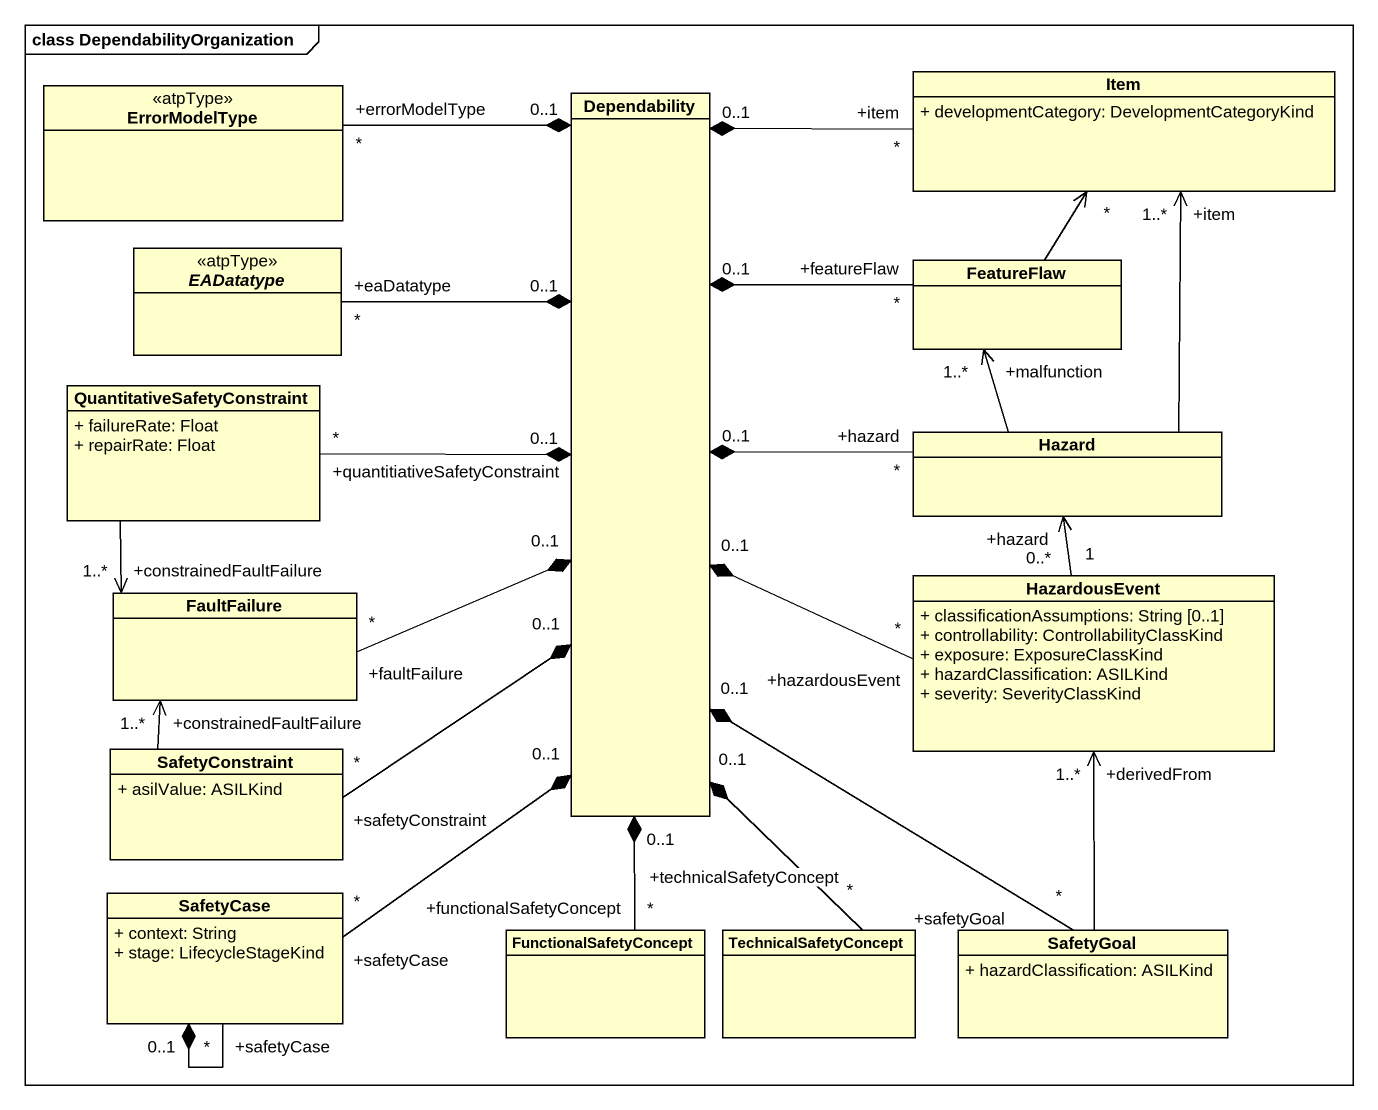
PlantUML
@startuml
mainframe class DependabilityOrganization
hide circle
hide empty members
skinparam classAttributeIconSize 0
class ErrorModelType <<atpType>>
class Dependability
class Item {
  + developmentCategory: DevelopmentCategoryKind
}
abstract class EADatatype <<atpType>>
class FeatureFlaw
class QuantitativeSafetyConstraint {
  + failureRate: Float
  + repairRate: Float
}
class Hazard
class HazardousEvent {
  + classificationAssumptions: String [0..1]
  + controllability: ControllabilityClassKind
  + exposure: ExposureClassKind
  + hazardClassification: ASILKind
  + severity: SeverityClassKind
}
class FaultFailure
class SafetyConstraint {
  + asilValue: ASILKind
}
class SafetyCase {
  + context: String
  + stage: LifecycleStageKind
}
class FunctionalSafetyConcept
class TechnicalSafetyConcept
class SafetyGoal {
  + hazardClassification: ASILKind
}
Dependability "0..1" *-up- "+errorModelType\n*" ErrorModelType
Dependability "0..1" *-up- "+item\n*" Item
Dependability "0..1" *-left- "+eaDatatype\n*" EADatatype
Dependability "0..1" *-right- "+featureFlaw\n*" FeatureFlaw
Dependability "0..1" *-left- "+quantitiativeSafetyConstraint\n*" QuantitativeSafetyConstraint
Dependability "0..1" *-right- "+hazard\n*" Hazard
Dependability "0..1" *-right- "+hazardousEvent\n*" HazardousEvent
Dependability "0..1" *-left- "+faultFailure\n*" FaultFailure
Dependability "0..1" *-- "+safetyConstraint\n*" SafetyConstraint
Dependability "0..1" *-- "+safetyCase\n*" SafetyCase
Dependability "0..1" *-- "+functionalSafetyConcept\n*" FunctionalSafetyConcept
Dependability "0..1" *-- "+technicalSafetyConcept\n*" TechnicalSafetyConcept
Dependability "0..1" *-- "+safetyGoal\n*" SafetyGoal
FeatureFlaw -up-> "*" Item
QuantitativeSafetyConstraint --> "+constrainedFaultFailure\n1..*" FaultFailure
Hazard -up-> "+item\n1..*" Item
Hazard -up-> "+malfunction\n1..*" FeatureFlaw
HazardousEvent "1" -up-> "+hazard\n0..*" Hazard
SafetyConstraint -up-> "+constrainedFaultFailure\n1..*" FaultFailure
SafetyCase "0..1" *-- "+safetyCase\n*" SafetyCase
SafetyGoal -up-> "+derivedFrom\n1..*" HazardousEvent
@enduml
